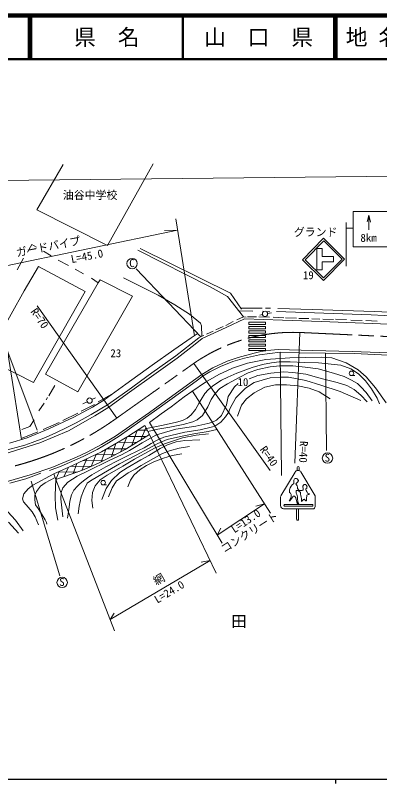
# Model space of a CAD drawing. Units: millimetres, scale not verified. Extents: x 40000 to 680000, y 20000 to 380000.
# Drawn here: x 294652 to 378145, y 204000 to 380000 of the extents above; entities that cross this region are included whole.
import ezdxf
from ezdxf.enums import TextEntityAlignment as Align

# ---------------------------------------------------------------- set-up
doc = ezdxf.new("R2010")
doc.units = ezdxf.units.MM
doc.header["$LTSCALE"] = 1000
doc.linetypes.add('CHAIN', pattern=[18.5, 12, -1.5, 3.5, -1.5])
for name, color, linetype, lineweight in [('M-BMK', 2, 'CHAIN', 13), ('M-TTL', 2, 'Continuous', 140), ('M-TTL-BAND', 7, 'Continuous', 25), ('M-TTL-LINE', 7, 'Continuous', 50), ('M-TTL-TXT', 7, 'Continuous', 13), ('M-WORK', 1, 'Continuous', 13)]:
    doc.layers.add(name, color=color, linetype=linetype, lineweight=lineweight)
doc.styles.add('ＭＳ ゴシック', font='')
doc.styles.get('ＭＳ ゴシック').set_extended_font_data('MS Gothic')

msp = doc.modelspace()

# ---------------------------------------------------------------- linework, layer by layer
at = {"layer": 'M-BMK'}
for centre, radius, start, end in [((358320, 267387), 40000, 87.84565, 124.67552), ((277002, 344562), 70000, 284.56032, 305.74787)]:
    msp.add_arc(centre, radius, start, end, dxfattribs=at)
msp.add_open_spline([(359824, 307359), (403884, 305308), (414960, 304822), (450293, 303048), (466128, 302253), (475021, 302174), (490831, 300979), (495839, 300600), (498626, 300161), (503635, 299787), (509005, 299386), (512013, 299149), (517390, 298858), (519625, 298738), (520878, 298689), (523114, 298591), (533386, 298142), (536827, 298143), (549184, 297904)], degree=3, knots=[0, 0, 0, 0, 1, 1, 1, 2, 2, 2, 3, 3, 3, 4, 4, 4, 5, 5, 5, 6, 6, 6, 6], dxfattribs=at)
msp.add_open_spline([(317897, 287750), (326730, 294016), (326730, 294016), (335563, 300283)], degree=3, dxfattribs=at)
at = {"layer": 'M-TTL'}
msp.add_line((680000, 380000), (40000, 380000), dxfattribs=at)
at = {"layer": 'M-TTL-BAND'}
for p, q in [((40000, 205000), (579000, 205000)), ((368000, 205000), (368000, 204000))]:
    msp.add_line(p, q, dxfattribs=at)
at = {"layer": 'M-TTL-LINE'}
for p, q in [((297750, 380000), (297750, 370000)), ((298250, 380000), (298250, 370000)), ((333000, 380000), (333000, 370000)), ((367750, 380000), (367750, 370000)), ((368250, 380000), (368250, 370000)), ((40000, 370000), (680000, 370000))]:
    msp.add_line(p, q, dxfattribs=at)
at = {"layer": 'M-WORK'}
for p, q in [((305645, 345865), (299612, 335485)), ((315797, 327263), (326258, 345979)), ((81427, 339876), (516350, 344632)), ((299612, 335485), (315797, 327263)), ((372056, 331277), (372056, 335039)), ((372056, 335039), (396080, 335039)), ((331420, 333415), (335691, 306617)), ((375681, 334263), (375280, 332718)), ((375681, 334263), (375681, 330833)), ((375681, 334263), (376053, 332600)), ((370479, 332574), (370479, 322510)), ((370479, 331277), (372056, 331277)), ((372056, 326997), (372056, 331277)), ((289830, 322028), (331833, 330824)), ((331833, 330824), (328814, 330745)), ((298423, 327474), (297425, 325748)), ((299523, 326894), (298423, 327474)), ((365285, 328929), (360442, 323996)), ((365370, 328316), (361058, 324019)), ((370111, 324176), (365285, 328929)), ((369519, 324173), (365370, 328316)), ((301087, 325968), (302849, 324899)), ((322757, 326222), (339267, 317823)), ((323270, 326626), (343954, 316369)), ((363765, 326629), (364947, 326626)), ((363765, 321716), (363765, 326629)), ((364947, 326626), (364949, 324765)), ((396080, 326997), (372056, 326997)), ((296083, 282817), (289484, 324196)), ((295104, 321701), (296500, 324374)), ((304446, 323936), (306842, 322721)), ((360442, 323996), (365282, 319244)), ((361058, 324019), (365283, 319850)), ((364949, 324765), (367569, 324766)), ((365282, 319244), (370111, 324176)), ((365283, 319850), (369519, 324173)), ((367569, 324766), (367569, 323575)), ((299958, 322447), (296701, 316902)), ((310643, 316750), (299958, 322447)), ((367569, 323575), (364943, 323575)), ((364943, 323575), (364943, 321716)), ((308323, 321857), (310276, 320766)), ((322313, 321909), (337128, 306355)), ((364943, 321716), (363765, 321716)), ((313650, 318738), (301558, 297806)), ((312079, 319807), (313650, 318738)), ((314111, 319446), (313650, 318738)), ((321491, 315661), (314111, 319446)), ((319466, 319851), (327408, 315868)), ((296701, 316902), (287945, 301397)), ((339267, 317823), (343306, 315625)), ((298774, 295867), (310643, 316750)), ((308953, 293790), (321491, 315661)), ((327408, 315868), (331170, 313720)), ((343306, 315625), (346969, 310915)), ((343954, 316369), (346449, 312678)), ((299655, 313434), (317897, 287750)), ((331170, 313720), (334536, 311513)), ((345905, 312284), (349083, 312214)), ((346281, 312927), (351188, 312934)), ((351409, 312214), (352954, 312115)), ((352015, 312917), (353133, 312899)), ((352473, 311719), (353350, 311833)), ((354468, 312135), (376239, 311375)), ((354826, 312838), (362739, 312602)), ((362739, 312602), (369728, 312365)), ((369728, 312365), (376954, 312137)), ((376954, 312137), (381954, 311929)), ((334536, 311513), (337060, 309483)), ((342883, 308984), (344577, 309877)), ((342949, 308495), (347156, 310465)), ((345418, 310258), (346969, 310915)), ((346969, 310915), (347539, 310892)), ((347156, 310465), (355875, 310181)), ((347856, 310952), (349915, 310942)), ((350459, 310902), (352865, 310882)), ((350710, 311325), (351289, 311483)), ((353726, 310838), (356191, 310739)), ((355875, 310181), (364769, 309854)), ((356577, 310699), (359052, 310620)), ((359586, 310580), (361942, 310521)), ((362622, 310482), (364474, 310429)), ((364769, 309854), (374540, 309483)), ((365156, 310407), (367545, 310350)), ((368020, 310411), (370567, 310306)), ((371573, 310211), (374127, 310125)), ((375018, 310125), (377598, 309907)), ((376239, 311375), (384280, 310952)), ((290764, 308454), (299644, 284967)), ((337060, 309483), (337303, 308913)), ((337303, 308913), (337398, 306473)), ((337465, 305941), (342949, 308495)), ((340604, 307963), (342276, 308746)), ((348191, 309694), (351957, 309694)), ((348191, 309194), (348191, 309694)), ((348191, 309194), (351957, 309194)), ((348191, 308694), (351957, 308694)), ((348191, 308194), (348191, 308694)), ((348191, 308194), (351957, 308194)), ((351957, 309194), (351957, 309694)), ((351957, 308194), (351957, 308694)), ((374540, 309483), (382781, 309127)), ((334926, 306097), (336352, 307067)), ((336675, 306155), (337398, 306473)), ((337398, 306473), (337885, 306661)), ((338474, 306942), (340005, 307690)), ((348191, 307694), (351957, 307694)), ((348191, 307694), (348191, 307194)), ((348191, 307194), (351957, 307194)), ((348191, 306694), (351957, 306694)), ((348191, 306694), (348191, 306194)), ((351957, 307694), (351957, 307194)), ((351957, 306694), (351957, 306194)), ((359824, 307359), (358724, 277446)), ((331011, 303360), (334926, 306097)), ((331440, 302034), (336675, 306155)), ((331733, 301482), (335861, 304664)), ((335861, 304664), (337465, 305941)), ((348191, 306194), (351957, 306194)), ((348191, 305694), (351957, 305694)), ((348191, 305194), (348191, 305694)), ((348191, 305194), (351957, 305194)), ((348191, 304694), (351957, 304694)), ((348191, 304694), (348191, 304194)), ((351957, 305694), (351957, 305194)), ((351957, 304194), (351957, 304694)), ((325992, 299885), (331011, 303360)), ((348191, 304194), (351957, 304194)), ((348191, 303694), (351957, 303694)), ((348191, 303194), (348191, 303694)), ((348191, 303194), (351957, 303194)), ((349358, 302625), (350932, 302981)), ((355327, 302821), (350615, 302257)), ((350932, 302981), (353228, 303328)), ((351957, 303194), (351957, 303694)), ((353228, 303328), (354891, 303476)), ((354891, 303476), (362741, 303248)), ((359690, 302683), (355327, 302821)), ((355327, 302821), (355684, 274579)), ((362741, 303248), (371870, 302997)), ((371870, 302997), (385115, 302552)), ((287945, 301397), (298774, 295867)), ((325935, 298098), (331440, 302034)), ((326353, 297616), (331733, 301482)), ((343230, 300803), (345695, 301655)), ((347190, 301495), (344507, 300673)), ((345695, 301655), (349358, 302625)), ((350615, 302257), (347190, 301495)), ((352036, 301185), (347833, 300294)), ((357544, 301526), (352036, 301185)), ((364880, 301675), (357544, 301526)), ((365755, 302593), (359690, 302683)), ((367181, 301541), (364880, 301675)), ((372375, 302535), (365755, 302593)), ((365755, 302593), (365979, 280305)), ((370500, 300390), (367181, 301541)), ((380126, 302149), (372375, 302535)), ((319993, 295490), (325992, 299885)), ((335563, 300283), (353077, 275702)), ((337419, 297764), (339914, 299229)), ((341666, 299544), (339201, 298357)), ((339914, 299229), (343230, 300803)), ((344507, 300673), (341666, 299544)), ((347833, 300294), (344388, 299195)), ((345401, 298053), (348938, 299366)), ((348938, 299366), (351268, 300052)), ((350191, 298859), (353052, 299482)), ((351268, 300052), (353379, 300422)), ((353052, 299482), (355161, 299720)), ((353379, 300422), (355112, 300593)), ((355112, 300593), (357656, 300613)), ((355161, 299720), (358229, 299710)), ((357656, 300613), (360893, 300455)), ((358229, 299710), (361090, 299423)), ((360893, 300455), (364150, 300405)), ((361090, 299423), (364020, 298988)), ((364150, 300405), (369218, 299851)), ((369218, 299851), (371574, 299039)), ((373218, 298772), (370500, 300390)), ((301558, 297806), (308953, 293790)), ((320416, 294070), (325935, 298098)), ((320828, 293663), (326353, 297616)), ((334667, 295745), (337419, 297764)), ((339201, 298357), (337687, 297396)), ((341285, 297755), (338211, 295973)), ((344388, 299195), (341285, 297755)), ((343348, 297142), (345401, 298053)), ((345934, 297067), (347974, 298087)), ((347974, 298087), (350191, 298859)), ((348256, 296766), (350248, 297497)), ((350248, 297497), (353179, 298052)), ((353179, 298052), (356155, 298322)), ((356155, 298322), (358240, 298210)), ((358240, 298210), (361217, 297821)), ((361217, 297821), (363698, 297088)), ((364020, 298988), (367554, 298067)), ((367554, 298067), (370039, 297255)), ((371574, 299039), (373277, 297871)), ((371658, 297467), (372473, 297467)), ((375074, 297213), (373218, 298772)), ((373277, 297871), (374866, 296262)), ((330767, 292894), (334667, 295745)), ((336083, 296228), (333054, 293981)), ((338211, 295973), (335123, 293864)), ((337687, 297396), (336083, 296228)), ((340629, 295624), (341870, 296416)), ((341870, 296416), (343348, 297142)), ((343272, 295622), (345934, 297067)), ((349375, 295900), (347430, 294608)), ((353072, 296954), (349375, 295900)), ((355567, 297132), (353072, 296954)), ((357289, 297117), (355567, 297132)), ((361239, 296360), (357289, 297117)), ((364669, 295321), (361239, 296360)), ((363698, 297088), (365381, 296633)), ((365381, 296633), (368443, 295870)), ((368443, 295870), (370640, 295172)), ((370039, 297255), (371712, 296453)), ((371712, 296453), (373108, 295642)), ((374866, 296262), (376247, 294421)), ((377182, 294703), (375074, 297213)), ((302307, 292873), (303688, 295189)), ((314945, 291852), (319993, 295490)), ((315735, 290785), (320416, 294070)), ((333054, 293981), (326515, 289314)), ((335219, 293930), (353103, 265967)), ((338111, 293406), (338854, 294198)), ((338854, 294198), (339844, 295040)), ((339844, 295040), (340629, 295624)), ((340411, 293365), (341549, 294543)), ((341549, 294543), (343272, 295622)), ((343429, 292679), (344913, 294891)), ((344913, 294891), (345720, 295632)), ((347430, 294608), (345217, 292410)), ((351864, 294827), (349354, 293550)), ((354240, 295376), (351864, 294827)), ((356809, 295391), (354240, 295376)), ((359422, 295154), (356809, 295391)), ((362021, 294575), (359422, 295154)), ((364278, 293758), (362021, 294575)), ((369124, 293836), (364669, 295321)), ((370640, 295172), (372304, 294281)), ((372304, 294281), (373818, 292989)), ((373108, 295642), (373821, 294879)), ((373821, 294879), (375038, 293573)), ((376247, 294421), (377613, 292298)), ((379603, 291229), (377182, 294703)), ((301684, 291923), (302010, 292457)), ((312214, 292001), (312987, 292365)), ((313631, 291483), (317282, 293536)), ((316091, 290257), (320828, 293663)), ((325431, 289013), (330767, 292894)), ((333310, 292597), (330340, 290317)), ((335123, 293864), (333310, 292597)), ((337240, 291991), (338111, 293406)), ((339510, 291979), (340411, 293365)), ((343028, 290763), (343429, 292679)), ((345217, 292410), (343881, 290049)), ((349354, 293550), (347647, 292139)), ((366817, 292124), (364278, 293758)), ((373831, 291742), (369124, 293836)), ((373818, 292989), (375258, 291475)), ((375038, 293573), (376444, 291692)), ((377613, 292298), (378103, 290991)), ((300065, 289398), (301268, 291195)), ((309725, 289333), (312829, 290840)), ((310145, 291027), (311121, 291487)), ((312038, 288532), (315735, 290785)), ((312361, 290248), (314945, 291852)), ((335953, 289744), (336686, 291110)), ((336686, 291110), (337240, 291991)), ((338764, 290318), (339510, 291979)), ((341884, 288313), (343028, 290763)), ((346474, 290669), (345598, 288204)), ((347647, 292139), (346474, 290669)), ((305568, 287194), (308998, 288902)), ((308084, 287917), (312361, 290248)), ((312839, 288238), (316091, 290257)), ((321639, 286390), (325431, 289013)), ((326515, 289314), (323209, 286938)), ((328093, 288713), (325399, 286731)), ((330340, 290317), (328093, 288713)), ((334963, 288506), (335953, 289744)), ((337557, 288371), (338764, 290318)), ((343524, 288995), (342849, 288001)), ((343881, 290049), (343524, 288995)), ((297980, 285792), (298991, 287366)), ((302323, 285259), (308084, 287917)), ((306795, 284823), (312839, 288238)), ((308584, 286648), (312038, 288532)), ((323209, 286938), (318412, 283580)), ((331578, 286784), (332984, 287180)), ((332984, 287180), (333993, 287695)), ((333081, 286302), (335338, 286911)), ((333993, 287695), (334963, 288506)), ((335338, 286911), (336347, 287312)), ((336347, 287312), (337557, 288371)), ((339612, 286754), (340726, 287244)), ((340726, 287244), (341884, 288313)), ((342849, 288001), (341766, 286787)), ((296151, 285152), (297980, 285792)), ((297382, 283206), (302323, 285259)), ((300994, 285130), (304721, 286749)), ((303766, 284253), (306769, 285711)), ((306769, 285711), (308584, 286648)), ((317601, 283628), (321639, 286390)), ((320396, 283499), (324331, 286023)), ((323432, 282784), (324575, 285546)), ((324331, 286023), (325380, 283971)), ((324683, 285336), (328509, 286150)), ((325014, 284688), (327304, 285218)), ((325399, 286731), (342015, 259113)), ((327304, 285218), (330037, 285649)), ((327535, 284052), (331470, 285239)), ((328509, 286150), (331578, 286784)), ((330037, 285649), (333081, 286302)), ((331470, 285239), (336049, 285893)), ((336049, 285893), (338766, 286502)), ((339821, 285752), (337032, 285044)), ((338766, 286502), (339612, 286754)), ((338846, 284667), (340816, 285132)), ((340585, 286021), (339821, 285752)), ((341766, 286787), (340585, 286021)), ((296198, 283141), (299821, 284581)), ((300232, 282046), (306795, 284823)), ((301146, 283117), (303766, 284253)), ((314408, 281668), (317601, 283628)), ((318412, 283580), (316030, 282088)), ((317293, 281658), (320396, 283499)), ((318863, 280052), (320166, 283362)), ((320396, 283499), (324652, 283528)), ((321353, 281510), (322586, 284904)), ((325380, 283971), (322197, 282031)), ((322735, 284999), (324867, 284976)), ((324951, 282789), (326822, 283844)), ((325380, 283971), (340648, 252235)), ((326822, 283844), (327535, 284052)), ((333498, 284480), (328672, 283336)), ((329442, 282816), (332491, 283548)), ((332491, 283548), (335540, 284113)), ((332970, 283223), (336105, 283804)), ((337032, 285044), (333498, 284480)), ((335540, 284113), (338846, 284667)), ((336105, 283804), (338923, 284153)), ((291768, 279418), (300232, 282046)), ((293337, 281996), (297382, 283206)), ((296837, 281554), (298539, 282154)), ((298539, 282154), (301146, 283117)), ((311141, 279945), (314408, 281668)), ((316030, 282088), (313403, 280524)), ((314397, 279995), (317293, 281658)), ((316717, 278915), (317705, 281902)), ((318146, 282164), (322520, 282228)), ((322197, 282031), (319792, 280546)), ((321997, 280978), (323749, 282091)), ((323749, 282091), (324951, 282789)), ((325791, 281898), (324144, 280950)), ((325136, 280757), (327343, 281945)), ((327006, 282602), (325791, 281898)), ((326535, 280827), (328805, 281844)), ((328672, 283336), (327006, 282602)), ((327343, 281945), (329442, 282816)), ((327836, 280764), (329559, 281645)), ((328805, 281844), (330647, 282464)), ((329559, 281645), (331489, 282328)), ((330647, 282464), (332970, 283223)), ((331489, 282328), (333519, 282616)), ((333519, 282616), (336934, 282754)), ((291733, 280191), (296837, 281554)), ((307760, 276906), (314397, 279995)), ((308632, 278817), (311141, 279945)), ((313403, 280524), (310213, 278967)), ((314322, 277685), (315413, 280578)), ((315576, 280671), (320005, 280678)), ((319792, 280546), (317040, 279081)), ((318982, 279344), (320838, 280295)), ((322894, 280312), (320348, 279061)), ((320838, 280295), (321997, 280978)), ((321982, 278343), (326535, 280827)), ((322324, 279232), (325136, 280757)), ((324144, 280950), (322894, 280312)), ((325233, 279161), (327836, 280764)), ((328411, 279598), (330005, 280222)), ((330005, 280222), (332212, 280836)), ((332212, 280836), (334569, 281212)), ((302974, 276434), (308632, 278817)), ((310213, 278967), (305134, 276690)), ((309871, 275755), (311027, 278426)), ((312037, 276663), (313153, 279416)), ((317593, 279376), (312964, 279328)), ((317040, 279081), (313723, 277378)), ((316146, 278038), (318982, 279344)), ((320348, 279061), (318341, 278073)), ((318533, 277252), (322324, 279232)), ((319309, 276699), (321982, 278343)), ((320254, 276379), (323441, 278161)), ((323441, 278161), (325233, 279161)), ((323512, 276896), (326303, 278509)), ((326303, 278509), (328411, 279598)), ((328589, 278588), (326416, 277727)), ((330599, 279172), (328589, 278588)), ((332806, 279549), (330599, 279172)), ((298052, 274719), (302974, 276434)), ((305134, 276690), (302496, 275749)), ((303460, 274961), (307760, 276906)), ((305787, 274290), (306809, 276476)), ((312037, 276663), (307376, 276732)), ((307897, 275043), (308751, 277367)), ((313723, 277378), (310061, 275824)), ((314814, 277938), (310095, 277993)), ((311201, 275558), (316146, 278038)), ((315358, 276548), (312217, 274766)), ((314821, 275114), (318533, 277252)), ((318341, 278073), (315358, 276548)), ((315686, 274700), (319309, 276699)), ((318620, 275300), (320254, 276379)), ((322091, 276062), (323512, 276896)), ((324739, 276910), (323254, 275945)), ((326416, 277727), (324739, 276910)), ((359251, 275740), (359251, 276451)), ((359676, 275743), (359676, 276451)), ((288430, 272001), (298052, 274719)), ((300491, 275096), (297032, 273819)), ((298695, 272388), (303460, 274961)), ((303957, 273637), (303460, 274961)), ((303957, 273637), (304708, 275525)), ((308952, 275419), (303957, 273637)), ((304547, 275452), (308861, 275387)), ((308811, 274415), (311201, 275558)), ((310061, 275824), (308952, 275419)), ((312217, 274766), (311173, 274059)), ((311871, 273342), (314821, 275114)), ((314052, 273591), (315686, 274700)), ((316710, 273429), (318620, 275300)), ((318884, 274089), (320507, 275165)), ((320507, 275165), (322091, 276062)), ((321828, 274668), (321071, 273540)), ((323254, 275945), (321828, 274668)), ((358766, 275338), (355482, 269956)), ((360112, 275437), (363344, 269954)), ((297032, 273819), (293364, 272854)), ((304857, 251637), (298286, 273266)), ((301471, 272902), (300432, 272140)), ((303785, 274097), (301471, 272902)), ((303747, 270108), (303957, 273637)), ((303957, 273637), (317394, 239031)), ((305514, 271771), (306658, 273093)), ((306658, 273093), (308811, 274415)), ((310257, 273335), (309411, 272700)), ((311173, 274059), (310257, 273335)), ((311128, 272798), (311871, 273342)), ((312973, 272245), (314052, 273591)), ((315472, 271647), (316710, 273429)), ((316828, 271798), (317854, 273376)), ((317854, 273376), (318884, 274089)), ((321071, 273540), (320432, 272010)), ((358443, 272765), (358443, 273557)), ((359431, 273517), (359550, 273517)), ((359459, 273388), (359458, 273178)), ((359550, 273388), (359459, 273388)), ((359550, 273517), (359550, 273388)), ((296566, 270369), (297573, 271530)), ((297573, 271530), (298695, 272388)), ((300432, 272140), (299472, 270913)), ((305143, 270688), (305514, 271771)), ((308059, 271262), (307874, 270900)), ((308877, 272160), (308059, 271262)), ((309411, 272700), (308877, 272160)), ((309723, 269709), (310237, 271075)), ((310237, 271075), (311128, 272798)), ((312320, 270690), (312973, 272245)), ((314482, 269083), (315472, 271647)), ((314751, 272429), (315566, 272429)), ((316032, 269736), (316828, 271798)), ((357461, 271330), (357461, 270686)), ((359032, 271127), (359235, 271188)), ((359032, 270538), (359032, 271127)), ((359235, 271188), (359506, 271188)), ((359303, 271648), (359618, 271215)), ((359506, 271188), (360020, 270673)), ((359618, 271215), (359794, 271161)), ((359794, 271161), (360410, 271134)), ((360592, 271317), (360592, 271663)), ((360870, 272549), (361019, 272555)), ((361249, 271516), (361195, 271303)), ((361473, 272041), (361551, 272041)), ((361551, 271980), (361475, 271980)), ((361551, 272041), (361551, 271980)), ((296319, 269280), (296566, 270369)), ((296507, 268527), (296319, 269280)), ((299115, 270084), (299096, 269002)), ((299472, 270913), (299115, 270084)), ((303836, 267168), (303747, 270108)), ((305069, 269247), (305143, 270688)), ((307499, 270171), (307102, 268688)), ((307874, 270900), (307499, 270171)), ((309270, 267574), (309723, 269709)), ((312191, 268859), (312320, 270690)), ((355443, 267703), (355443, 269815)), ((357847, 269615), (357414, 268778)), ((357583, 268778), (358247, 269712)), ((357847, 270247), (357847, 269615)), ((358714, 269746), (358930, 269448)), ((358930, 269448), (359269, 268202)), ((359425, 268372), (359337, 269448)), ((360237, 269292), (360237, 268812)), ((361364, 269279), (361473, 270118)), ((361473, 270118), (361764, 270267)), ((361967, 270437), (361594, 270552)), ((361764, 270267), (361967, 270274)), ((361967, 270274), (361967, 270437)), ((363381, 267703), (363381, 269817)), ((297131, 267854), (296507, 268527)), ((298517, 266290), (297131, 267854)), ((299096, 269002), (299274, 267841)), ((299274, 267841), (299868, 267049)), ((305514, 265104), (305069, 269247)), ((307102, 268688), (306950, 267302)), ((309069, 265832), (309270, 267574)), ((312439, 267087), (312191, 268859)), ((340919, 260934), (351756, 268072)), ((351756, 268072), (349744, 267601)), ((356304, 267942), (362740, 267942)), ((356304, 267537), (362740, 267537)), ((357414, 268778), (357583, 268778)), ((359269, 268202), (359595, 268202)), ((359595, 268202), (359425, 268372)), ((360210, 268609), (360697, 269082)), ((360237, 268812), (360210, 268609)), ((360958, 269089), (361239, 268768)), ((361239, 268768), (361412, 268768)), ((361412, 268768), (361364, 269279)), ((292907, 266246), (294704, 264375)), ((299180, 265152), (298517, 266290)), ((299868, 267049), (300818, 265603)), ((304393, 264384), (303836, 267168)), ((306950, 267302), (306635, 264786)), ((356135, 266939), (363067, 266939)), ((359120, 264567), (359120, 266939)), ((359546, 264567), (359546, 266939)), ((294704, 264375), (296426, 261881)), ((299992, 263251), (299180, 265152)), ((300818, 265603), (301511, 264455)), ((301511, 264455), (301791, 263842)), ((293079, 263927), (295355, 261398)), ((301791, 263842), (301883, 263433)), ((340919, 260934), (341725, 262562)), ((316392, 241611), (339273, 255092)), ((339273, 255092), (337214, 254746)), ((316392, 241611), (317295, 243090))]:
    msp.add_line(p, q, dxfattribs=at)
for centre, radius in [((321408, 323142), 1193), ((351875, 311632), 604), ((371687, 297990), 524), ((311668, 291744), 604), ((366200, 278574), 1193), ((314779, 272952), 524), ((305372, 250094), 1193)]:
    msp.add_circle(centre, radius, dxfattribs=at)
for centre, radius, start, end in [((359463, 276413), 216, 10.04218, 169.95782), ((359468, 274984), 787, 35.16142, 153.23391), ((358932, 273414), 510, 11.65108, 163.63898), ((352617, 280451), 9984, 309.12062, 313.25123), ((360315, 270431), 2992, 128.73721, 162.52148), ((357971, 271760), 1336, 355.18775, 44.9553), ((360340, 271386), 261, 285.34813, 344.65187), ((361276, 271935), 736, 123.49618, 201.70687), ((360911, 272003), 563, 3.86936, 78.92809), ((360298, 270344), 1313, 9.08766, 46.89645), ((361000, 271925), 479, 301.41546, 6.58601), ((357208, 270075), 662, 15.07781, 67.49234), ((358489, 269602), 267, 32.70424, 155.585), ((353568, 268423), 5859, 10.07316, 21.15852), ((365742, 270863), 5724, 181.90139, 195.92846), ((363111, 269817), 270, 360, 30.51823), ((356149, 267647), 708, 175.47186, 268.83383), ((356445, 267740), 246, 124.69229, 235.30771), ((360832, 268915), 215, 54.21546, 128.76027), ((362565, 267740), 268, 310.84542, 49.15458), ((362472, 267630), 912, 310.75609, 4.58314), ((359333, 264557), 213, 177.37188, 2.62812)]:
    msp.add_arc(centre, radius, start, end, dxfattribs=at)

# ---------------------------------------------------------------- texts
at = {"layer": 'M-TTL-TXT', "style": 'ＭＳ ゴシック'}
for s, p in [('県\u3000名', (315625, 375000)), ('山\u3000口\u3000県', (350375, 375000))]:
    msp.add_text(s, height=3666, dxfattribs=at).set_placement(p, align=Align.MIDDLE_CENTER)
msp.add_text('地 名      長門市油谷後畑', height=3666, dxfattribs=at).set_placement((370380, 375000), align=Align.MIDDLE_LEFT)
at = {"layer": 'M-WORK', "style": 'ＭＳ ゴシック'}
for s, height, p in [('油谷中学校', 1833, (305531, 337369)), ('グランド', 1833, (358470, 328882)), ('8km', 1833, (373739, 327573)), ('C', 1833, (320747, 321780)), ('19', 1833, (360552, 319003)), ('23', 1833, (316424, 301138)), ('10', 1833, (345558, 294527)), ('S', 1833, (365539, 277212)), ('S', 1833, (304710, 248732)), ('田', 2566, (344151, 239135))]:
    msp.add_text(s, height=height, dxfattribs=at).set_placement(p, align=Align.BOTTOM_LEFT)
for s, rotation, p in [('ガードパイプ', 10.987, (295106, 324165)), ('L=45.0', 10.886, (307669, 322695)), ('R=70', 304.86, (297597, 311811)), ('R=40', 267.894, (359327, 282543)), ('R=40', 305.47, (350124, 280207)), ('L=13.0', 34.012, (345180, 260858)), ('コンクリート', 32.382, (342773, 256311)), ('網', 30.599, (327243, 248894)), ('L=24.0', 30.93, (327467, 244745))]:
    msp.add_text(s, height=1833, rotation=rotation, dxfattribs=at).set_placement(p, align=Align.BOTTOM_LEFT)

doc.saveas('drawing.dxf')
